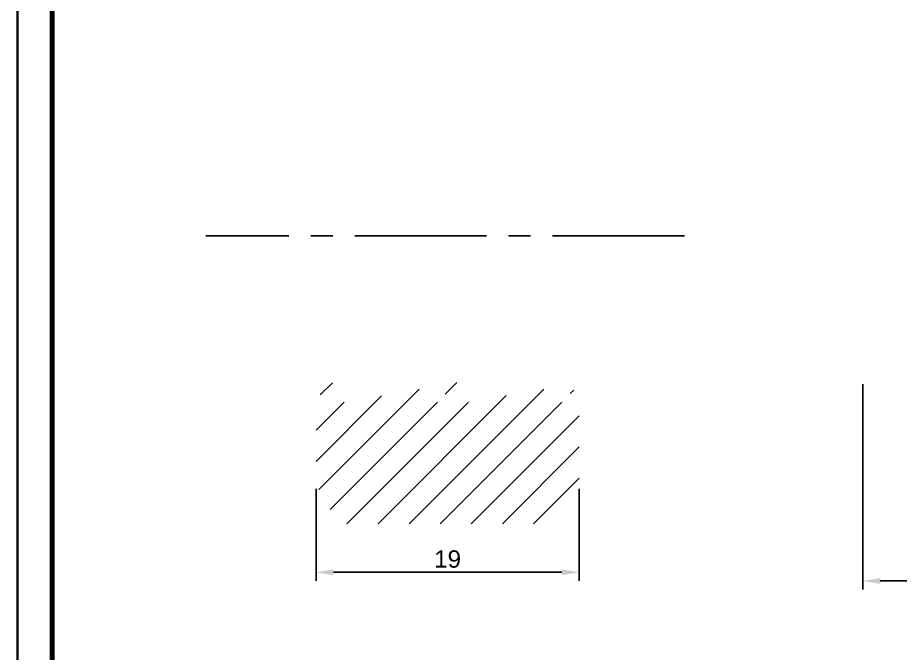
# Paper-space layout 'Układ3' of a CAD drawing. Header units: millimetres. Extents: x 0 to 210, y 0 to 297.
# Drawn here: x 0 to 127.5, y 91.7 to 183.5 of the extents above; entities that cross this region are included whole.
import ezdxf

# ---------------------------------------------------------------- set-up
doc = ezdxf.new("R2010")
doc.units = ezdxf.units.MM
doc.linetypes.add('CENTER2', pattern=[28.575, 19.05, -3.175, 3.175, -3.175])
doc.layers.add('MD_Kreskowanie', color=7, linetype='Continuous', lineweight=25)
doc.layers.add('PDF _Geometria', color=7, linetype='Continuous')
doc.styles.get("Standard").update_dxf_attribs({"font": 'arial.ttf'})
doc.dimstyles.new('ISO-25', dxfattribs={"dimtxt": 2.5, "dimasz": 2.5, "dimexe": 1.25, "dimexo": 0.625, "dimtad": 1, "dimtxsty": 'Standard', "dimcen": 2.5, "dimadec": 0, "dimazin": 0, "dimtfac": 1, "dimtmove": 0, "dimatfit": 3, "dimfxl": 1, "dimarcsym": 0})

# ---------------------------------------------------------------- blocks, each defined once
blk = doc.blocks.new('*D8')
at = {"color": 0, "lineweight": -2, "transparency": 16777216}
for p, q in [((43.09, 115.48), (43.09, 102.17)), ((81.09, 115.48), (81.09, 102.17)), ((45.59, 103.42), (78.59, 103.42))]:
    blk.add_line(p, q, dxfattribs=at)
at = {"color": 0, "transparency": 16777216}
for points in [[(45.59, 103.83), (45.59, 103), (43.09, 103.42)], [(78.59, 103.83), (78.59, 103), (81.09, 103.42)]]:
    blk.add_solid(points, dxfattribs=at)
at = {"layer": 'Defpoints', "color": 0, "transparency": 16777216}
for p in [(43.09, 116.11), (81.09, 116.11), (81.09, 103.42)]:
    blk.add_point(p, dxfattribs=at)
at = {"color": 0, "transparency": 16777216, "insert": (62.09, 105.32), "char_height": 2.5, "attachment_point": 5}
blk.add_mtext('19', dxfattribs=at)
blk = doc.blocks.new('*D9')
at = {"color": 0, "lineweight": -2, "transparency": 16777216}
for p, q in [((122.08, 130.58), (122.08, 100.92)), ((194.08, 130.58), (194.08, 100.92)), ((124.58, 102.17), (191.58, 102.17))]:
    blk.add_line(p, q, dxfattribs=at)
at = {"color": 0, "transparency": 16777216}
for points in [[(124.58, 102.58), (124.58, 101.75), (122.08, 102.17)], [(191.58, 102.58), (191.58, 101.75), (194.08, 102.17)]]:
    blk.add_solid(points, dxfattribs=at)
at = {"layer": 'Defpoints', "color": 0, "transparency": 16777216}
for p in [(122.08, 131.2), (194.08, 131.2), (194.08, 102.17)]:
    blk.add_point(p, dxfattribs=at)
at = {"color": 0, "transparency": 16777216, "insert": (158.08, 104.07), "char_height": 2.5, "attachment_point": 5}
blk.add_mtext('36', dxfattribs=at)
blk = doc.blocks.new('*U11')
at = {"color": 0, "linetype": 'CENTER2', "transparency": 16777216}
blk.add_line((34.21, 0), (-34.94, 0), dxfattribs=at)

psp = doc.layouts.new('Układ3')

# ---------------------------------------------------------------- hatches: boundary and pattern name
at = {"layer": 'MD_Kreskowanie'}
h = psp.add_hatch(dxfattribs=at)
h.set_pattern_fill('ANSI31', color=256, style=0)
edge = h.paths.add_edge_path(flags=0)
edge.add_line((43.094, 116.109), (46.31, 110.417))
edge.add_line((46.31, 110.417), (77.878, 110.417))
edge.add_line((77.878, 110.417), (81.094, 116.109))
edge.add_line((81.094, 116.109), (81.094, 126.986))
edge.add_line((81.094, 126.986), (80.242, 129.939))
edge.add_spline(control_points=[(80.242, 129.939), (80.178, 129.829), (80.113, 129.719), (79.734, 129.069), (79.418, 128.527), (79.103, 127.986)], knot_values=[-0.112869, -0.112869, -0.112869, -0.112869, -0.0938137, -0.0938137, 0, 0, 0, 0], degree=3, periodic=0)
edge.add_line((79.103, 127.986), (77.084, 127.986))
edge.add_spline(control_points=[(77.084, 127.986), (76.77, 128.527), (76.453, 129.069), (75.823, 130.15), (75.507, 130.692), (75.192, 131.232)], knot_values=[-0.1876514, -0.1876514, -0.1876514, -0.1876514, -0.0938114, -0.0938114, 0, 0, 0, 0], degree=3, periodic=0)
edge.add_line((75.192, 131.232), (74.996, 131.232))
edge.add_spline(control_points=[(74.996, 131.232), (74.681, 130.692), (74.364, 130.15), (73.734, 129.069), (73.418, 128.527), (73.103, 127.986)], knot_values=[-0.1875988, -0.1875988, -0.1875988, -0.1875988, -0.0938137, -0.0938137, 0, 0, 0, 0], degree=3, periodic=0)
edge.add_line((73.103, 127.986), (71.084, 127.986))
edge.add_spline(control_points=[(71.084, 127.986), (70.77, 128.527), (70.453, 129.069), (69.823, 130.15), (69.507, 130.692), (69.192, 131.232)], knot_values=[-0.1876514, -0.1876514, -0.1876514, -0.1876514, -0.0938114, -0.0938114, 0, 0, 0, 0], degree=3, periodic=0)
edge.add_line((69.192, 131.232), (68.996, 131.232))
edge.add_spline(control_points=[(68.996, 131.232), (68.681, 130.692), (68.364, 130.15), (67.734, 129.069), (67.418, 128.527), (67.103, 127.986)], knot_values=[-0.1875988, -0.1875988, -0.1875988, -0.1875988, -0.0938137, -0.0938137, 0, 0, 0, 0], degree=3, periodic=0)
edge.add_line((67.103, 127.986), (65.084, 127.986))
edge.add_spline(control_points=[(65.084, 127.986), (64.77, 128.527), (64.453, 129.069), (63.823, 130.15), (63.507, 130.692), (63.192, 131.232)], knot_values=[-0.1876514, -0.1876514, -0.1876514, -0.1876514, -0.0938114, -0.0938114, 0, 0, 0, 0], degree=3, periodic=0)
edge.add_line((63.192, 131.232), (62.996, 131.232))
edge.add_spline(control_points=[(62.996, 131.232), (62.681, 130.692), (62.364, 130.15), (61.734, 129.069), (61.418, 128.527), (61.103, 127.986)], knot_values=[-0.1875988, -0.1875988, -0.1875988, -0.1875988, -0.0938137, -0.0938137, 0, 0, 0, 0], degree=3, periodic=0)
edge.add_line((61.103, 127.986), (59.084, 127.986))
edge.add_spline(control_points=[(59.084, 127.986), (58.77, 128.527), (58.453, 129.069), (57.823, 130.15), (57.507, 130.692), (57.192, 131.232)], knot_values=[-0.1876513, -0.1876513, -0.1876513, -0.1876513, -0.0938114, -0.0938114, 0, 0, 0, 0], degree=3, periodic=0)
edge.add_line((57.192, 131.232), (56.996, 131.232))
edge.add_spline(control_points=[(56.996, 131.232), (56.681, 130.692), (56.364, 130.15), (55.734, 129.069), (55.418, 128.527), (55.103, 127.986)], knot_values=[-0.1875988, -0.1875988, -0.1875988, -0.1875988, -0.0938137, -0.0938137, 0, 0, 0, 0], degree=3, periodic=0)
edge.add_line((55.103, 127.986), (53.084, 127.986))
edge.add_spline(control_points=[(53.084, 127.986), (52.77, 128.527), (52.453, 129.069), (51.823, 130.15), (51.507, 130.692), (51.192, 131.232)], knot_values=[-0.1876514, -0.1876514, -0.1876514, -0.1876514, -0.0938114, -0.0938114, 0, 0, 0, 0], degree=3, periodic=0)
edge.add_line((51.192, 131.232), (50.996, 131.232))
edge.add_spline(control_points=[(50.996, 131.232), (50.681, 130.692), (50.364, 130.15), (49.734, 129.069), (49.418, 128.527), (49.103, 127.986)], knot_values=[-0.1875988, -0.1875988, -0.1875988, -0.1875988, -0.0938137, -0.0938137, 0, 0, 0, 0], degree=3, periodic=0)
edge.add_line((49.103, 127.986), (47.084, 127.986))
edge.add_spline(control_points=[(47.084, 127.986), (46.77, 128.527), (46.453, 129.069), (45.823, 130.15), (45.507, 130.692), (45.192, 131.232)], knot_values=[-0.1876514, -0.1876514, -0.1876514, -0.1876514, -0.0938114, -0.0938114, 0, 0, 0, 0], degree=3, periodic=0)
edge.add_line((45.192, 131.232), (44.996, 131.232))
edge.add_spline(control_points=[(44.996, 131.232), (44.681, 130.692), (44.364, 130.15), (43.919, 129.385), (43.787, 129.16), (43.656, 128.935)], knot_values=[-0.1875988, -0.1875988, -0.1875988, -0.1875988, -0.0938137, -0.0938137, -0.0548379, -0.0548379, -0.0548379, -0.0548379], degree=3, periodic=0)
edge.add_line((43.656, 128.935), (43.094, 126.986))
edge.add_line((43.094, 126.986), (43.094, 116.109))

# ---------------------------------------------------------------- linework, layer by layer
at = {"layer": 'PDF _Geometria', "lineweight": 35}
psp.add_lwpolyline([(-0.002, 297), (209.998, 297), (209.998, 0), (-0.002, 0)], close=True, dxfattribs=at)
at = {"layer": 'PDF _Geometria', "lineweight": 70}
psp.add_lwpolyline([(4.998, 292), (204.998, 292), (204.998, 5), (4.998, 5)], close=True, dxfattribs=at)

# ---------------------------------------------------------------- block references
at = {"linetype": 'CENTER2'}
psp.add_blockref('*U11', (62.094, 151.986), dxfattribs=at)

# ---------------------------------------------------------------- dimensions: what is measured, and where the dimension line sits
for base, p1, p2, picture, middle in [((194.076, 102.167), (122.076, 131.202), (194.076, 131.202), '*D9', (158.076, 104.069)), ((81.094, 103.417), (43.094, 116.109), (81.094, 116.109), '*D8', (62.094, 105.319))]:
    dim = psp.add_linear_dim(base=base, p1=p1, p2=p2, dimstyle='ISO-25', override={"dimlfac": -0.5})
    dim.commit()
    dim.dimension.update_dxf_attribs({"geometry": picture, "text_midpoint": middle})

doc.saveas('drawing.dxf')
